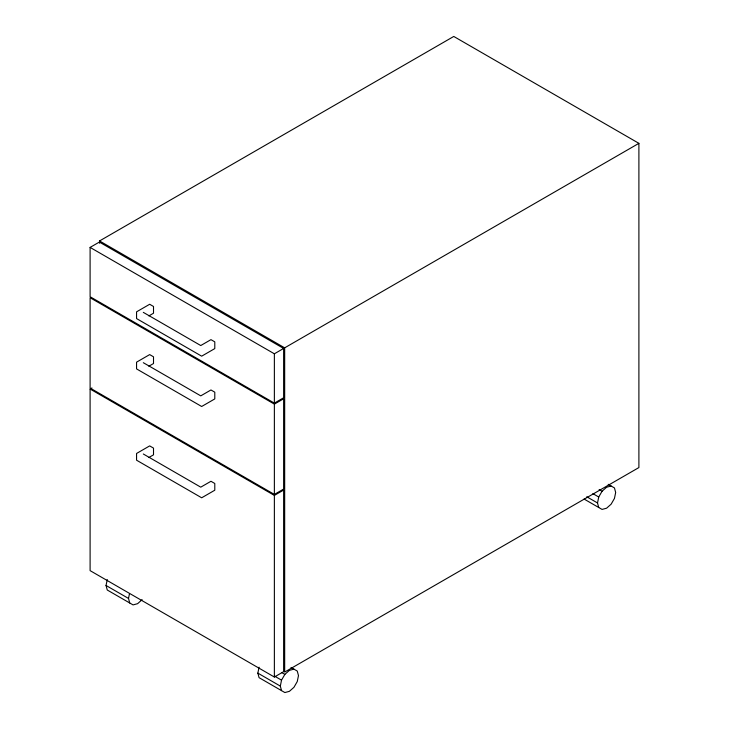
<?xml version="1.0" encoding="UTF-8"?>
<svg xmlns="http://www.w3.org/2000/svg" width="729" height="729" viewBox="0 0 729 729"><rect width="100%" height="100%" fill="white"/><g stroke="black" fill="none" stroke-linecap="round" stroke-linejoin="round"><path stroke-width="1.09" d="M142.128 599.657L137.59 603.685L133.052 604.906L107.263 590.016L106.042 585.478L107.263 579.528M129.726 602.983L128.514 598.445L129.525 593.488M291.008 667.454L297.259 671.063L298.48 675.61L297.259 681.551L293.942 687.31L289.395 691.338L284.857 692.55L259.068 677.66L257.856 673.122L259.068 667.181M281.531 690.627L280.319 686.089L281.531 680.148L284.857 674.389L289.395 670.361L293.942 669.149M598.728 507.502L597.516 502.964L598.728 497.014L602.054 491.264L606.592 487.236L611.13 486.015M99.545 243.231L99.545 240.953L453.766 36.45L638.896 143.34L638.896 467.562L284.674 672.065L284.674 347.842L638.896 143.34M90.104 247.404L99.363 242.064L283.627 348.444L283.627 397.779L274.368 403.119L90.104 296.73L90.104 247.404L274.368 353.793L283.627 348.444M148.871 315.894L153.509 313.215L153.509 306.481L149.682 304.266L136.56 311.839L136.56 318.573L201.669 356.171L214.791 348.59L214.791 341.855L210.963 339.65L200.757 345.537L143.312 312.367M90.104 389.031L274.368 495.419L283.627 490.07L283.627 671.673L274.368 677.022L90.104 570.634L90.104 389.031L91.954 387.965M148.871 366.213L153.509 363.534L153.509 356.809L149.682 354.595L136.56 362.167L136.56 368.901L201.669 406.49L214.791 398.918L214.791 392.184L210.963 389.969L200.757 395.865L143.312 362.696M148.871 457.511L153.509 454.841L153.509 448.107L149.682 445.893L136.56 453.465L136.56 460.199L201.669 497.789L214.791 490.216L214.791 483.482L210.963 481.277L200.757 487.163L143.312 453.994M274.368 404.121L283.627 398.772L283.627 489.077L274.368 494.417L90.104 388.038L90.104 297.733L274.368 404.121L274.368 494.417M608.205 484.329L614.456 487.938L615.668 492.476L614.456 498.417L611.13 504.176L606.592 508.204L602.054 509.416L584.075 499.046M599.12 489.569L602.054 491.264M592.868 493.633L598.728 497.014M586.772 496.759L597.516 502.964M99.545 240.953L284.674 347.842M281.932 672.694L284.857 674.389M274.696 676.202L281.531 680.148M106.042 585.478L128.514 598.445M257.856 673.122L280.319 686.089M274.368 353.793L274.368 403.119M274.368 495.419L274.368 677.022"/></g></svg>
